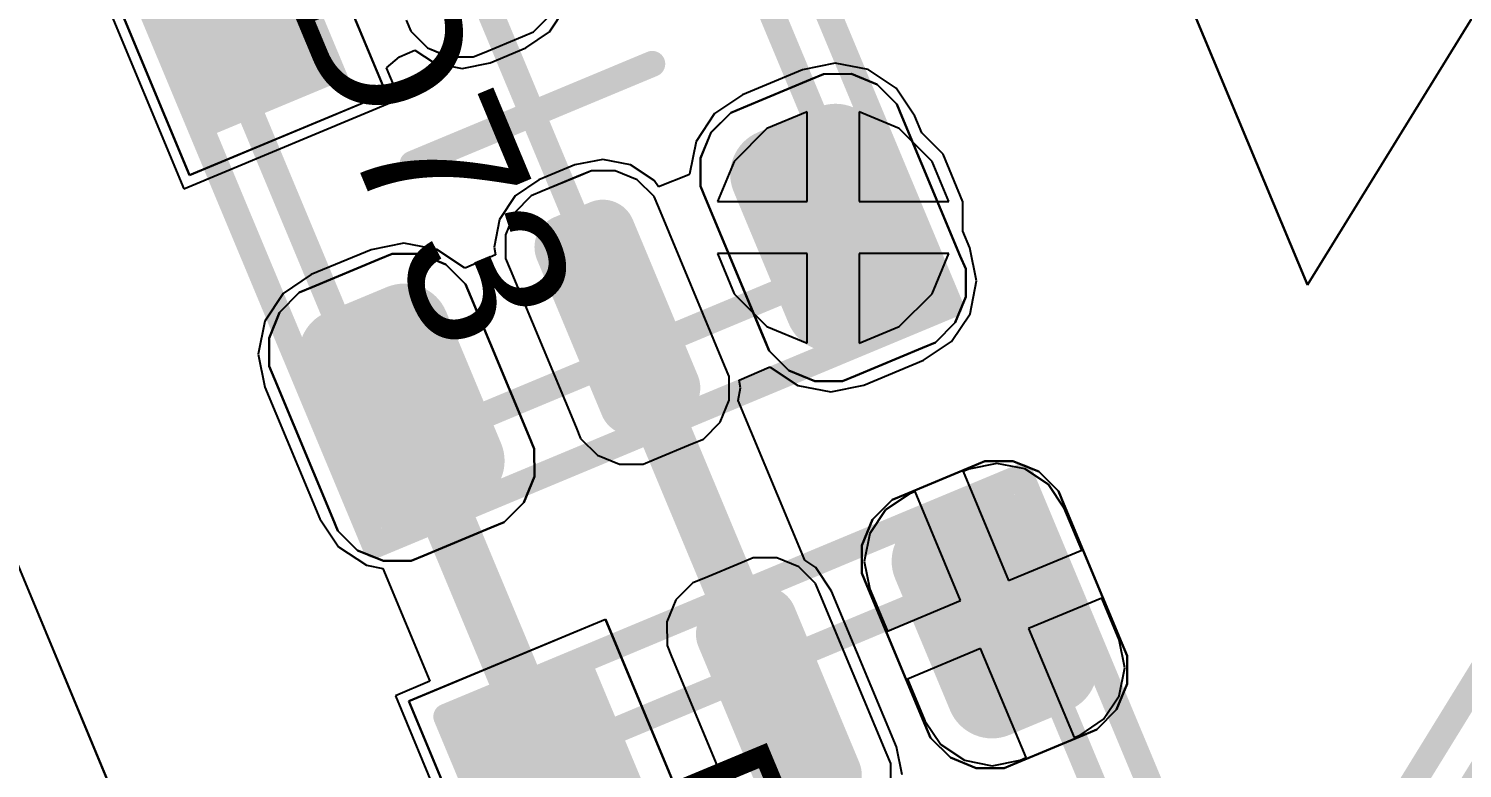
# Model space of a CAD drawing. Header units: inches. Extents: x -5 to 179, y -47 to 8.
# Drawn here: x 140.93 to 146.45, y -14.1 to -11.25 of the extents above; entities that cross this region are included whole.
import ezdxf

# ---------------------------------------------------------------- set-up
doc = ezdxf.new("R2010")
doc.units = ezdxf.units.IN
for name, color, linetype in [('Bottom Layer', 5, 'Continuous'), ('Top 3D Body', 56, 'Continuous'), ('Top Courtyard', 56, 'Continuous'), ('Top Layer', 1, 'Continuous'), ('Top Overlay', 2, 'Continuous'), ('Top Paste', 8, 'Continuous'), ('Top Solder', 216, 'Continuous'), ('Via Holes', 16, 'Continuous')]:
    doc.layers.add(name, color=color, linetype=linetype)
doc.styles.add('Arial', font='', dxfattribs={"height": 0.2})
doc.styles.get('Arial').set_extended_font_data('Arial')

# ---------------------------------------------------------------- blocks, each defined once
blk = doc.blocks.new('APA_RGB_LED_2020_1017')
at = {"layer": 'Top 3D Body'}
blk.add_lwpolyline([(-1, 1, 0.1, 0.1, 0), (1, 1, 0.1, 0.1, 0)], format="xyseb", dxfattribs=at)
at = {"layer": 'Top Courtyard'}
blk.add_lwpolyline([(-1.3, 1.2, 0.1, 0.1, 0), (1.3, 1.2, 0.1, 0.1, 0)], format="xyseb", dxfattribs=at)
blk = doc.blocks.new('APA_RGB_LED_2020_1023')
at = {"layer": 'Top Layer'}
h = blk.add_hatch(color=1, dxfattribs=at)
edge = h.paths.add_edge_path()
edge.add_arc((0.575, 1.025), 0.125, 90, 180)
edge.add_line((0.45, 1.025), (0.45, 0.775))
edge.add_arc((0.575, 0.775), 0.125, 180, 270)
edge.add_line((0.575, 0.65), (1.125, 0.65))
edge.add_arc((1.125, 0.775), 0.125, 270, 360)
edge.add_line((1.25, 0.775), (1.25, 1.025))
edge.add_arc((1.125, 1.025), 0.125, 0, 90)
edge.add_line((1.125, 1.15), (0.575, 1.15))
h = blk.add_hatch(color=1, dxfattribs=at)
edge = h.paths.add_edge_path()
edge.add_arc((0.525, 0.075), 0.075, 90, 180)
edge.add_line((0.45, 0.075), (0.45, -0.075))
edge.add_arc((0.525, -0.075), 0.075, 180, 270)
edge.add_line((0.525, -0.15), (1.175, -0.15))
edge.add_arc((1.175, -0.075), 0.075, 270, 360)
edge.add_line((1.25, -0.075), (1.25, 0.075))
edge.add_arc((1.175, 0.075), 0.075, 0, 90)
edge.add_line((1.175, 0.15), (0.525, 0.15))
blk.add_hatch(color=1, dxfattribs=at).paths.add_polyline_path([(-1.25, -0.65), (-0.45, -0.65), (-0.45, -1.15), (-1.25, -1.15)])
h = blk.add_hatch(color=1, dxfattribs=at)
edge = h.paths.add_edge_path()
edge.add_arc((0.575, -0.775), 0.125, 90, 180)
edge.add_line((0.45, -0.775), (0.45, -1.025))
edge.add_arc((0.575, -1.025), 0.125, 180, 270)
edge.add_line((0.575, -1.15), (1.125, -1.15))
edge.add_arc((1.125, -1.025), 0.125, 270, 360)
edge.add_line((1.25, -1.025), (1.25, -0.775))
edge.add_arc((1.125, -0.775), 0.125, 0, 90)
edge.add_line((1.125, -0.65), (0.575, -0.65))
at = {"layer": 'Top Paste'}
h = blk.add_hatch(color=8, dxfattribs=at)
edge = h.paths.add_edge_path()
edge.add_arc((0.575, 1.025), 0.125, 90, 180)
edge.add_line((0.45, 1.025), (0.45, 0.775))
edge.add_arc((0.575, 0.775), 0.125, 180, 270)
edge.add_line((0.575, 0.65), (1.125, 0.65))
edge.add_arc((1.125, 0.775), 0.125, 270, 360)
edge.add_line((1.25, 0.775), (1.25, 1.025))
edge.add_arc((1.125, 1.025), 0.125, 0, 90)
edge.add_line((1.125, 1.15), (0.575, 1.15))
h = blk.add_hatch(color=8, dxfattribs=at)
edge = h.paths.add_edge_path()
edge.add_arc((0.525, 0.075), 0.075, 90, 180)
edge.add_line((0.45, 0.075), (0.45, -0.075))
edge.add_arc((0.525, -0.075), 0.075, 180, 270)
edge.add_line((0.525, -0.15), (1.175, -0.15))
edge.add_arc((1.175, -0.075), 0.075, 270, 360)
edge.add_line((1.25, -0.075), (1.25, 0.075))
edge.add_arc((1.175, 0.075), 0.075, 0, 90)
edge.add_line((1.175, 0.15), (0.525, 0.15))
blk.add_hatch(color=8, dxfattribs=at).paths.add_polyline_path([(-1.25, -0.65), (-0.45, -0.65), (-0.45, -1.15), (-1.25, -1.15)])
h = blk.add_hatch(color=8, dxfattribs=at)
edge = h.paths.add_edge_path()
edge.add_arc((0.575, -0.775), 0.125, 90, 180)
edge.add_line((0.45, -0.775), (0.45, -1.025))
edge.add_arc((0.575, -1.025), 0.125, 180, 270)
edge.add_line((0.575, -1.15), (1.125, -1.15))
edge.add_arc((1.125, -1.025), 0.125, 270, 360)
edge.add_line((1.25, -1.025), (1.25, -0.775))
edge.add_arc((1.125, -0.775), 0.125, 0, 90)
edge.add_line((1.125, -0.65), (0.575, -0.65))
at = {"layer": 'Top Solder'}
h = blk.add_hatch(color=216, dxfattribs=at)
edge = h.paths.add_edge_path()
edge.add_arc((0.575, 1.025), 0.175, 90, 180)
edge.add_line((0.4, 1.025), (0.4, 0.775))
edge.add_arc((0.575, 0.775), 0.175, 180, 270)
edge.add_line((0.575, 0.6), (1.125, 0.6))
edge.add_arc((1.125, 0.775), 0.175, 270, 360)
edge.add_line((1.3, 0.775), (1.3, 1.025))
edge.add_arc((1.125, 1.025), 0.175, 0, 90)
edge.add_line((1.125, 1.2), (0.575, 1.2))
h = blk.add_hatch(color=216, dxfattribs=at)
edge = h.paths.add_edge_path()
edge.add_arc((0.525, 0.075), 0.125, 90, 180)
edge.add_line((0.4, 0.075), (0.4, -0.075))
edge.add_arc((0.525, -0.075), 0.125, 180, 270)
edge.add_line((0.525, -0.2), (1.175, -0.2))
edge.add_arc((1.175, -0.075), 0.125, 270, 360)
edge.add_line((1.3, -0.075), (1.3, 0.075))
edge.add_arc((1.175, 0.075), 0.125, 0, 90)
edge.add_line((1.175, 0.2), (0.525, 0.2))
blk.add_hatch(color=216, dxfattribs=at).paths.add_polyline_path([(-1.3, -0.6), (-0.4, -0.6), (-0.4, -1.2), (-1.3, -1.2)])
h = blk.add_hatch(color=216, dxfattribs=at)
edge = h.paths.add_edge_path()
edge.add_arc((0.575, -0.775), 0.175, 90, 180)
edge.add_line((0.4, -0.775), (0.4, -1.025))
edge.add_arc((0.575, -1.025), 0.175, 180, 270)
edge.add_line((0.575, -1.2), (1.125, -1.2))
edge.add_arc((1.125, -1.025), 0.175, 270, 360)
edge.add_line((1.3, -1.025), (1.3, -0.775))
edge.add_arc((1.125, -0.775), 0.175, 0, 90)
edge.add_line((1.125, -0.6), (0.575, -0.6))
at = {"layer": 'Top 3D Body'}
for points in [[(-1, 1, 0.1, 0.1, 0), (1, 1, 0.1, 0.1, 0)], [(1, -1, 0.1, 0.1, 0), (1, 1, 0.1, 0.1, 0)], [(-1, -1, 0.1, 0.1, 0), (1, -1, 0.1, 0.1, 0)]]:
    blk.add_lwpolyline(points, format="xyseb", dxfattribs=at)
for points in [[(0.975, 1, 0.05, 0.05, 1), (1.025, 1, 0.05, 0.05, 1)], [(0.975, 1, 0.05, 0.05, 1), (1.025, 1, 0.05, 0.05, 1)], [(0.975, -1, 0.05, 0.05, 1), (1.025, -1, 0.05, 0.05, 1)], [(0.975, -1, 0.05, 0.05, 1), (1.025, -1, 0.05, 0.05, 1)]]:
    blk.add_lwpolyline(points, format="xyseb", close=True, dxfattribs=at)
at = {"layer": 'Top Courtyard'}
for points in [[(-1.3, 1.2, 0.1, 0.1, 0), (1.3, 1.2, 0.1, 0.1, 0)], [(1.3, -1.2, 0.1, 0.1, 0), (1.3, 1.2, 0.1, 0.1, 0)], [(0, -0.5, 0.1, 0.1, 0), (0, 0.5, 0.1, 0.1, 0)], [(-0.5, 0, 0.1, 0.1, 0), (0.5, 0, 0.1, 0.1, 0)], [(-1.3, -1.2, 0.1, 0.1, 0), (1.3, -1.2, 0.1, 0.1, 0)]]:
    blk.add_lwpolyline(points, format="xyseb", dxfattribs=at)
for points in [[(1.275, 1.2, 0.05, 0.05, 1), (1.325, 1.2, 0.05, 0.05, 1)], [(1.275, 1.2, 0.05, 0.05, 1), (1.325, 1.2, 0.05, 0.05, 1)], [(-0.025, 0.5, 0.05, 0.05, 1), (0.025, 0.5, 0.05, 0.05, 1)], [(0.475, 0, 0.05, 0.05, 1), (0.525, 0, 0.05, 0.05, 1)], [(-0.025, -0.5, 0.05, 0.05, 1), (0.025, -0.5, 0.05, 0.05, 1)], [(1.275, -1.2, 0.05, 0.05, 1), (1.325, -1.2, 0.05, 0.05, 1)], [(1.275, -1.2, 0.05, 0.05, 1), (1.325, -1.2, 0.05, 0.05, 1)]]:
    blk.add_lwpolyline(points, format="xyseb", close=True, dxfattribs=at)
at = {"layer": 'Top Overlay'}
for p, q in [((0.4071, 1.2689), (0.5063, 1.31)), ((0.5063, 1.31), (0.56, 1.31)), ((0.56, 1.31), (0.56, 1.31)), ((0.56, 1.31), (1.14, 1.31)), ((1.14, 1.31), (1.1937, 1.31)), ((1.1937, 1.31), (1.2929, 1.2689)), ((0.3311, 1.1929), (0.4071, 1.2689)), ((1.2929, 1.2689), (1.3689, 1.1929)), ((0.29, 1.0937), (0.3311, 1.1929)), ((1.3689, 1.1929), (1.41, 1.0937)), ((0.29, 1.04), (0.29, 1.0937)), ((1.41, 1.0937), (1.41, 1.04)), ((0.29, 0.76), (0.29, 1.04)), ((1.41, 1.04), (1.41, 1.04)), ((1.41, 1.04), (1.41, 0.76)), ((0.29, 0.76), (0.29, 0.76)), ((0.29, 0.7063), (0.29, 0.76)), ((1.41, 0.76), (1.41, 0.7063)), ((0.3311, 0.6071), (0.29, 0.7063)), ((1.41, 0.7063), (1.3689, 0.6071)), ((0.4071, 0.5311), (0.3311, 0.6071)), ((1.3689, 0.6071), (1.2929, 0.5311)), ((0.5063, 0.49), (0.4071, 0.5311)), ((1.2929, 0.5311), (1.1937, 0.49)), ((0.56, 0.49), (0.5063, 0.49)), ((1.14, 0.49), (0.56, 0.49)), ((1.1937, 0.49), (1.14, 0.49)), ((1.14, 0.49), (1.14, 0.49)), ((0.4742, 0.31), (0.3897, 0.275)), ((0.52, 0.31), (0.4742, 0.31)), ((1.18, 0.31), (0.52, 0.31)), ((1.2258, 0.31), (1.18, 0.31)), ((1.18, 0.31), (1.18, 0.31)), ((1.3103, 0.275), (1.2258, 0.31)), ((0.3897, 0.275), (0.325, 0.2103)), ((1.375, 0.2103), (1.3103, 0.275)), ((-0.29, 0.1257), (-0.325, 0.2103)), ((0.325, 0.2103), (0.29, 0.1257)), ((1.41, 0.1258), (1.375, 0.2103)), ((-0.29, 0.08), (-0.29, 0.1257)), ((0.29, 0.1257), (0.29, 0.08)), ((1.41, 0.08), (1.41, 0.1258)), ((-0.29, -0.08), (-0.29, 0.08)), ((0.29, 0.08), (0.29, -0.08)), ((0.29, 0.08), (0.29, 0.08)), ((1.41, -0.08), (1.41, 0.08)), ((-0.29, -0.1258), (-0.29, -0.08)), ((-0.29, -0.08), (-0.29, -0.08)), ((0.29, -0.08), (0.29, -0.1258)), ((1.41, -0.1258), (1.41, -0.08)), ((1.41, -0.08), (1.41, -0.08)), ((-0.325, -0.2103), (-0.29, -0.1258)), ((0.29, -0.1258), (0.325, -0.2103)), ((1.375, -0.2103), (1.41, -0.1258)), ((-0.3897, -0.275), (-0.325, -0.2103)), ((0.325, -0.2103), (0.3897, -0.275)), ((1.3103, -0.275), (1.375, -0.2103)), ((-0.4742, -0.31), (-0.3897, -0.275)), ((0.3897, -0.275), (0.4742, -0.31)), ((1.2258, -0.31), (1.3103, -0.275)), ((-0.52, -0.31), (-0.4742, -0.31)), ((0.4742, -0.31), (0.52, -0.31)), ((0.52, -0.31), (0.52, -0.31)), ((0.52, -0.31), (1.18, -0.31)), ((1.18, -0.31), (1.2258, -0.31)), ((-1.41, -0.49), (-0.29, -0.49)), ((-0.29, -0.49), (-0.29, -1.31)), ((0.4071, -0.5311), (0.5063, -0.49)), ((0.5063, -0.49), (0.56, -0.49)), ((0.56, -0.49), (0.56, -0.49)), ((0.56, -0.49), (1.14, -0.49)), ((1.14, -0.49), (1.1937, -0.49)), ((1.1937, -0.49), (1.2929, -0.5311)), ((0.3311, -0.6071), (0.4071, -0.5311)), ((1.2929, -0.5311), (1.3689, -0.6071)), ((0.29, -0.7063), (0.3311, -0.6071)), ((1.3689, -0.6071), (1.41, -0.7063)), ((0.29, -0.76), (0.29, -0.7063)), ((1.41, -0.7063), (1.41, -0.76)), ((0.29, -1.04), (0.29, -0.76)), ((1.41, -0.76), (1.41, -0.76)), ((1.41, -0.76), (1.41, -1.04)), ((0.29, -1.04), (0.29, -1.04)), ((0.29, -1.0937), (0.29, -1.04)), ((1.41, -1.04), (1.41, -1.0937)), ((0.3311, -1.1929), (0.29, -1.0937)), ((1.41, -1.0937), (1.3689, -1.1929)), ((0.4071, -1.2689), (0.3311, -1.1929)), ((1.3689, -1.1929), (1.2929, -1.2689)), ((0.5063, -1.31), (0.4071, -1.2689)), ((1.2929, -1.2689), (1.1937, -1.31)), ((-0.29, -1.31), (-1.41, -1.31)), ((0.56, -1.31), (0.5063, -1.31)), ((1.14, -1.31), (0.56, -1.31)), ((1.1937, -1.31), (1.14, -1.31)), ((1.14, -1.31), (1.14, -1.31))]:
    blk.add_line(p, q, dxfattribs=at)
at = {"layer": 'Top Courtyard', "style": 'Arial'}
blk.add_text('D73', height=0.6, dxfattribs=at).set_placement((-0.8, -0.7))
blk = doc.blocks.new('APA_RGB_LED_2020_1024')
at = {"layer": 'Top Layer'}
h = blk.add_hatch(color=1, dxfattribs=at)
edge = h.paths.add_edge_path()
edge.add_arc((-1.125, 1.025), 0.125, 90, 180)
edge.add_line((-1.25, 1.025), (-1.25, 0.775))
edge.add_arc((-1.125, 0.775), 0.125, 180, 270)
edge.add_line((-1.125, 0.65), (-0.575, 0.65))
edge.add_arc((-0.575, 0.775), 0.125, 270, 360)
edge.add_line((-0.45, 0.775), (-0.45, 1.025))
edge.add_arc((-0.575, 1.025), 0.125, 0, 90)
edge.add_line((-0.575, 1.15), (-1.125, 1.15))
h = blk.add_hatch(color=1, dxfattribs=at)
edge = h.paths.add_edge_path()
edge.add_arc((-1.175, 0.075), 0.075, 90, 180)
edge.add_line((-1.25, 0.075), (-1.25, -0.075))
edge.add_arc((-1.175, -0.075), 0.075, 180, 270)
edge.add_line((-1.175, -0.15), (-0.525, -0.15))
edge.add_arc((-0.525, -0.075), 0.075, 270, 360)
edge.add_line((-0.45, -0.075), (-0.45, 0.075))
edge.add_arc((-0.525, 0.075), 0.075, 0, 90)
edge.add_line((-0.525, 0.15), (-1.175, 0.15))
blk.add_hatch(color=1, dxfattribs=at).paths.add_polyline_path([(-1.25, -0.65), (-0.45, -0.65), (-0.45, -1.15), (-1.25, -1.15)])
at = {"layer": 'Top Paste'}
h = blk.add_hatch(color=8, dxfattribs=at)
edge = h.paths.add_edge_path()
edge.add_arc((-1.125, 1.025), 0.125, 90, 180)
edge.add_line((-1.25, 1.025), (-1.25, 0.775))
edge.add_arc((-1.125, 0.775), 0.125, 180, 270)
edge.add_line((-1.125, 0.65), (-0.575, 0.65))
edge.add_arc((-0.575, 0.775), 0.125, 270, 360)
edge.add_line((-0.45, 0.775), (-0.45, 1.025))
edge.add_arc((-0.575, 1.025), 0.125, 0, 90)
edge.add_line((-0.575, 1.15), (-1.125, 1.15))
h = blk.add_hatch(color=8, dxfattribs=at)
edge = h.paths.add_edge_path()
edge.add_arc((-1.175, 0.075), 0.075, 90, 180)
edge.add_line((-1.25, 0.075), (-1.25, -0.075))
edge.add_arc((-1.175, -0.075), 0.075, 180, 270)
edge.add_line((-1.175, -0.15), (-0.525, -0.15))
edge.add_arc((-0.525, -0.075), 0.075, 270, 360)
edge.add_line((-0.45, -0.075), (-0.45, 0.075))
edge.add_arc((-0.525, 0.075), 0.075, 0, 90)
edge.add_line((-0.525, 0.15), (-1.175, 0.15))
blk.add_hatch(color=8, dxfattribs=at).paths.add_polyline_path([(-1.25, -0.65), (-0.45, -0.65), (-0.45, -1.15), (-1.25, -1.15)])
at = {"layer": 'Top Solder'}
h = blk.add_hatch(color=216, dxfattribs=at)
edge = h.paths.add_edge_path()
edge.add_arc((-1.125, 1.025), 0.175, 90, 180)
edge.add_line((-1.3, 1.025), (-1.3, 0.775))
edge.add_arc((-1.125, 0.775), 0.175, 180, 270)
edge.add_line((-1.125, 0.6), (-0.575, 0.6))
edge.add_arc((-0.575, 0.775), 0.175, 270, 360)
edge.add_line((-0.4, 0.775), (-0.4, 1.025))
edge.add_arc((-0.575, 1.025), 0.175, 0, 90)
edge.add_line((-0.575, 1.2), (-1.125, 1.2))
h = blk.add_hatch(color=216, dxfattribs=at)
edge = h.paths.add_edge_path()
edge.add_arc((-1.175, 0.075), 0.125, 90, 180)
edge.add_line((-1.3, 0.075), (-1.3, -0.075))
edge.add_arc((-1.175, -0.075), 0.125, 180, 270)
edge.add_line((-1.175, -0.2), (-0.525, -0.2))
edge.add_arc((-0.525, -0.075), 0.125, 270, 360)
edge.add_line((-0.4, -0.075), (-0.4, 0.075))
edge.add_arc((-0.525, 0.075), 0.125, 0, 90)
edge.add_line((-0.525, 0.2), (-1.175, 0.2))
blk.add_hatch(color=216, dxfattribs=at).paths.add_polyline_path([(-1.3, -0.6), (-0.4, -0.6), (-0.4, -1.2), (-1.3, -1.2)])
at = {"layer": 'Top 3D Body'}
for points in [[(-1, 1, 0.1, 0.1, 0), (1, 1, 0.1, 0.1, 0)], [(-1, -1, 0.1, 0.1, 0), (-1, 1, 0.1, 0.1, 0)], [(-1, -1, 0.1, 0.1, 0), (1, -1, 0.1, 0.1, 0)]]:
    blk.add_lwpolyline(points, format="xyseb", dxfattribs=at)
for points in [[(-1.025, 1, 0.05, 0.05, 1), (-0.975, 1, 0.05, 0.05, 1)], [(-1.025, 1, 0.05, 0.05, 1), (-0.975, 1, 0.05, 0.05, 1)], [(-1.025, -1, 0.05, 0.05, 1), (-0.975, -1, 0.05, 0.05, 1)], [(-1.025, -1, 0.05, 0.05, 1), (-0.975, -1, 0.05, 0.05, 1)]]:
    blk.add_lwpolyline(points, format="xyseb", close=True, dxfattribs=at)
at = {"layer": 'Top Courtyard'}
for points in [[(-1.3, -1.2, 0.1, 0.1, 0), (-1.3, 1.2, 0.1, 0.1, 0)], [(-1.3, 1.2, 0.1, 0.1, 0), (1.3, 1.2, 0.1, 0.1, 0)], [(-1.3, -1.2, 0.1, 0.1, 0), (1.3, -1.2, 0.1, 0.1, 0)]]:
    blk.add_lwpolyline(points, format="xyseb", dxfattribs=at)
for points in [[(-1.325, 1.2, 0.05, 0.05, 1), (-1.275, 1.2, 0.05, 0.05, 1)], [(-1.325, 1.2, 0.05, 0.05, 1), (-1.275, 1.2, 0.05, 0.05, 1)], [(-1.325, -1.2, 0.05, 0.05, 1), (-1.275, -1.2, 0.05, 0.05, 1)], [(-1.325, -1.2, 0.05, 0.05, 1), (-1.275, -1.2, 0.05, 0.05, 1)]]:
    blk.add_lwpolyline(points, format="xyseb", close=True, dxfattribs=at)
at = {"layer": 'Top Overlay'}
for p, q in [((-1.2929, 1.2689), (-1.1937, 1.31)), ((-1.1937, 1.31), (-1.14, 1.31)), ((-1.14, 1.31), (-1.14, 1.31)), ((-1.14, 1.31), (-0.56, 1.31)), ((-0.56, 1.31), (-0.5063, 1.31)), ((-0.5063, 1.31), (-0.4071, 1.2689)), ((-1.3689, 1.1929), (-1.2929, 1.2689)), ((-0.4071, 1.2689), (-0.3311, 1.1929)), ((-1.41, 1.0937), (-1.3689, 1.1929)), ((-0.3311, 1.1929), (-0.29, 1.0937)), ((-1.41, 1.04), (-1.41, 1.0937)), ((-0.29, 1.0937), (-0.29, 1.04)), ((-1.41, 0.76), (-1.41, 1.04)), ((-0.29, 1.04), (-0.29, 1.04)), ((-0.29, 1.04), (-0.29, 0.76)), ((-1.41, 0.76), (-1.41, 0.76)), ((-1.41, 0.7063), (-1.41, 0.76)), ((-0.29, 0.76), (-0.29, 0.7063)), ((-1.3689, 0.6071), (-1.41, 0.7063)), ((-0.29, 0.7063), (-0.3311, 0.6071)), ((-1.2929, 0.5311), (-1.3689, 0.6071)), ((-0.3311, 0.6071), (-0.4071, 0.5311)), ((-1.1937, 0.49), (-1.2929, 0.5311)), ((-0.4071, 0.5311), (-0.5063, 0.49)), ((-1.14, 0.49), (-1.1937, 0.49)), ((-0.56, 0.49), (-1.14, 0.49)), ((-0.5063, 0.49), (-0.56, 0.49)), ((-0.56, 0.49), (-0.56, 0.49)), ((-1.2258, 0.31), (-1.3103, 0.275)), ((-1.18, 0.31), (-1.2258, 0.31)), ((-0.52, 0.31), (-1.18, 0.31)), ((-0.4742, 0.31), (-0.52, 0.31)), ((-0.52, 0.31), (-0.52, 0.31)), ((-0.3897, 0.275), (-0.4742, 0.31)), ((-1.3103, 0.275), (-1.375, 0.2103)), ((-1.375, 0.2103), (-1.41, 0.1257)), ((-1.41, 0.1257), (-1.41, 0.08)), ((-1.41, 0.08), (-1.41, -0.08)), ((-1.41, 0.08), (-1.41, 0.08)), ((-1.41, -0.08), (-1.41, -0.1258)), ((-1.41, -0.1258), (-1.375, -0.2103)), ((-1.375, -0.2103), (-1.3103, -0.275)), ((-1.3103, -0.275), (-1.2258, -0.31)), ((-1.2258, -0.31), (-1.18, -0.31)), ((-1.18, -0.31), (-1.18, -0.31)), ((-1.18, -0.31), (-0.52, -0.31)), ((-1.41, -1.31), (-1.41, -0.49)), ((-1.41, -0.49), (-0.29, -0.49)), ((-0.29, -1.31), (-1.41, -1.31))]:
    blk.add_line(p, q, dxfattribs=at)
at = {"layer": 'Top Courtyard', "style": 'Arial'}
blk.add_text('D72', height=0.6, dxfattribs=at).set_placement((-0.8, -0.7))

msp = doc.modelspace()

# ---------------------------------------------------------------- hatches: boundary and pattern name
at = {"layer": 'Bottom Layer'}
h = msp.add_hatch(color=5, dxfattribs=at)
edge = h.paths.add_edge_path()
edge.add_arc((144.0245, -12.0125), 0.3, 0, 360)
at = {"layer": 'Top Layer'}
h = msp.add_hatch(color=1, dxfattribs=at)
edge = h.paths.add_edge_path()
edge.add_arc((144.0245, -12.0125), 0.3, 0, 360)
at = {"layer": 'Via Holes'}
h = msp.add_hatch(color=7, dxfattribs=at)
edge = h.paths.add_edge_path()
edge.add_arc((144.0245, -12.0125), 0.15, 0, 360)

# ---------------------------------------------------------------- linework, layer by layer
at = {"layer": 'Bottom Layer'}
for p, q in [((143.9245, -11.5669), (143.7696, -11.631)), ((143.9245, -11.9125), (143.9245, -11.5669)), ((144.2794, -11.631), (144.1245, -11.5669)), ((144.1245, -11.5669), (144.1245, -11.9125)), ((143.7696, -11.631), (143.6431, -11.7576)), ((144.406, -11.7576), (144.2794, -11.631)), ((143.6431, -11.7576), (143.5789, -11.9125)), ((144.4702, -11.9125), (144.406, -11.7576)), ((143.5789, -11.9125), (143.9245, -11.9125)), ((144.1245, -11.9125), (144.4702, -11.9125)), ((143.9245, -12.1125), (143.5789, -12.1125)), ((143.5789, -12.1125), (143.6431, -12.2674)), ((143.9245, -12.4582), (143.9245, -12.1125)), ((144.4702, -12.1125), (144.1245, -12.1125)), ((144.1245, -12.1125), (144.1245, -12.4582)), ((144.406, -12.2674), (144.4702, -12.1125)), ((143.6431, -12.2674), (143.7696, -12.394)), ((144.2794, -12.394), (144.406, -12.2674)), ((143.7696, -12.394), (143.9245, -12.4582)), ((144.1245, -12.4582), (144.2794, -12.394))]:
    msp.add_line(p, q, dxfattribs=at)
at = {"layer": 'Top Layer'}
for p, q in [((141.0626, -10.7559), (141.5245, -11.8634)), ((142.9326, -11.2588), (142.9931, -11.1677)), ((142.8418, -11.3198), (142.9326, -11.2588)), ((142.3051, -11.3969), (142.3545, -11.3545)), ((142.3545, -11.3545), (142.4142, -11.3285)), ((142.4142, -11.3285), (142.4887, -11.3781)), ((142.7033, -11.3776), (142.8418, -11.3198)), ((142.3551, -11.517), (142.3051, -11.3969)), ((142.4887, -11.3781), (142.5961, -11.3992)), ((142.5961, -11.3992), (142.7033, -11.3776)), ((143.9065, -11.4048), (143.6758, -11.501)), ((144.0332, -11.3792), (143.9065, -11.4048)), ((144.1601, -11.4041), (144.0332, -11.3792)), ((144.2678, -11.4757), (144.1601, -11.4041)), ((144.3399, -11.583), (144.2678, -11.4757)), ((141.5245, -11.8634), (142.3551, -11.517)), ((143.6758, -11.501), (143.5684, -11.5731)), ((143.5684, -11.5731), (143.4969, -11.6808)), ((144.3669, -11.6477), (144.3399, -11.583)), ((144.4484, -11.7293), (144.3669, -11.6477)), ((143.4969, -11.6808), (143.4722, -11.8066)), ((143.1373, -11.7498), (143.0301, -11.7714)), ((143.2447, -11.7708), (143.1373, -11.7498)), ((144.5245, -11.9131), (144.4484, -11.7293)), ((143.0301, -11.7714), (142.8916, -11.8291)), ((143.3358, -11.8314), (143.2447, -11.7708)), ((143.4686, -11.809), (143.3521, -11.8556)), ((143.4722, -11.8066), (143.4686, -11.809)), ((142.8916, -11.8291), (142.8008, -11.8901)), ((143.3521, -11.8556), (143.3358, -11.8314)), ((142.8008, -11.8901), (142.7403, -11.9812)), ((144.5245, -12.0258), (144.5245, -11.9131)), ((142.7403, -11.9812), (142.7192, -12.0886)), ((144.5516, -12.0907), (144.5245, -12.0258)), ((142.372, -12.0721), (142.2452, -12.0977)), ((142.4988, -12.097), (142.372, -12.0721)), ((142.7192, -12.0886), (142.725, -12.1172)), ((144.5771, -12.2174), (144.5516, -12.0907)), ((142.2452, -12.0977), (142.0145, -12.1939)), ((142.6056, -12.168), (142.4988, -12.097)), ((142.725, -12.1172), (142.6098, -12.1672)), ((142.0145, -12.1939), (141.9071, -12.266)), ((142.6098, -12.1672), (142.6056, -12.168)), ((144.5522, -12.3443), (144.5771, -12.2174)), ((141.9071, -12.266), (141.8356, -12.3737)), ((144.4807, -12.452), (144.5522, -12.3443)), ((141.8356, -12.3737), (141.8107, -12.5005)), ((144.3733, -12.524), (144.4807, -12.452)), ((141.8107, -12.5005), (141.8362, -12.6273)), ((144.1426, -12.6203), (144.3733, -12.524)), ((143.6628, -12.6008), (143.7779, -12.5508)), ((143.7779, -12.5508), (143.7822, -12.5499)), ((143.7822, -12.5499), (143.889, -12.6209)), ((141.8362, -12.6273), (142.0479, -13.1349)), ((143.6588, -12.6791), (143.6686, -12.6294)), ((143.6686, -12.6294), (143.6628, -12.6008)), ((143.889, -12.6209), (144.0158, -12.6458)), ((144.0158, -12.6458), (144.1426, -12.6203)), ((143.9155, -13.2945), (143.6588, -12.6791)), ((144.548, -12.9429), (144.525, -12.9526)), ((144.525, -12.9526), (144.7003, -13.3729)), ((144.6553, -12.9213), (144.548, -12.9429)), ((144.7626, -12.9424), (144.6553, -12.9213)), ((144.8538, -13.003), (144.7626, -12.9424)), ((144.3404, -13.0296), (144.3173, -13.0392)), ((144.5157, -13.4499), (144.3404, -13.0296)), ((144.9148, -13.0938), (144.8538, -13.003)), ((144.3173, -13.0392), (144.2265, -13.1002)), ((142.0479, -13.1349), (142.12, -13.2422)), ((144.2265, -13.1002), (144.1659, -13.1913)), ((144.9821, -13.2553), (144.9148, -13.0938)), ((144.1659, -13.1913), (144.1449, -13.2986)), ((142.12, -13.2422), (142.2277, -13.3138)), ((143.9577, -13.3225), (143.9155, -13.2945)), ((144.1449, -13.2986), (144.1665, -13.4059)), ((144.7003, -13.3729), (144.9821, -13.2553)), ((142.2277, -13.3138), (142.2907, -13.3262)), ((142.2907, -13.3262), (142.4719, -13.7605)), ((144.0187, -13.4133), (143.9577, -13.3225)), ((144.2689, -14.0132), (144.0187, -13.4133)), ((144.1665, -13.4059), (144.2338, -13.5674)), ((144.2338, -13.5674), (144.5157, -13.4499)), ((145.0591, -13.4399), (144.7773, -13.5575)), ((145.1265, -13.6014), (145.0591, -13.4399)), ((144.7773, -13.5575), (144.9525, -13.9777)), ((144.5927, -13.6344), (144.3108, -13.752)), ((144.768, -14.0547), (144.5927, -13.6344)), ((145.1481, -13.7087), (145.1265, -13.6014)), ((145.127, -13.816), (145.1481, -13.7087)), ((142.4719, -13.7605), (142.3389, -13.816)), ((144.3108, -13.752), (144.3782, -13.9135)), ((142.3389, -13.816), (142.8008, -14.9235)), ((145.0664, -13.9071), (145.127, -13.816)), ((144.3782, -13.9135), (144.4392, -14.0043)), ((144.9756, -13.9681), (145.0664, -13.9071)), ((144.9525, -13.9777), (144.9756, -13.9681)), ((144.2905, -14.1205), (144.2689, -14.0132)), ((144.4392, -14.0043), (144.5303, -14.0649)), ((144.5303, -14.0649), (144.6376, -14.086)), ((144.6376, -14.086), (144.7449, -14.0644)), ((144.7449, -14.0644), (144.768, -14.0547))]:
    msp.add_line(p, q, dxfattribs=at)
for points in [[(143.1939, -12.359, 0.2, 0.2, 0), (143.3094, -12.6359, 0.2, 0.2, 0)], [(143.3094, -12.6359, 0.2, 0.2, 0), (143.7003, -13.5732, 0.2, 0.2, 0)], [(142.3633, -12.7054, 0.2, 0.2, 0), (142.4691, -12.9592, 0.2, 0.2, 0)], [(142.4691, -12.9592, 0.2, 0.2, 0), (142.8793, -13.9427, 0.2, 0.2, 0)], [(143.7003, -13.5732, 0.2, 0.2, 0), (143.8158, -13.8501, 0.2, 0.2, 0)], [(142.8793, -13.9427, 0.2, 0.2, 0), (142.9852, -14.1965, 0.2, 0.2, 0)]]:
    msp.add_lwpolyline(points, format="xyseb", dxfattribs=at)
for points in [[(143.1439, -12.359, 0.1, 0.1, 1), (143.2439, -12.359, 0.1, 0.1, 1)], [(143.2594, -12.6359, 0.1, 0.1, 1), (143.3594, -12.6359, 0.1, 0.1, 1)], [(143.2594, -12.6359, 0.1, 0.1, 1), (143.3594, -12.6359, 0.1, 0.1, 1)], [(142.3133, -12.7054, 0.1, 0.1, 1), (142.4133, -12.7054, 0.1, 0.1, 1)], [(142.4191, -12.9592, 0.1, 0.1, 1), (142.5191, -12.9592, 0.1, 0.1, 1)], [(142.4191, -12.9592, 0.1, 0.1, 1), (142.5191, -12.9592, 0.1, 0.1, 1)], [(143.6503, -13.5732, 0.1, 0.1, 1), (143.7503, -13.5732, 0.1, 0.1, 1)], [(143.6503, -13.5732, 0.1, 0.1, 1), (143.7503, -13.5732, 0.1, 0.1, 1)], [(143.7658, -13.8501, 0.1, 0.1, 1), (143.8658, -13.8501, 0.1, 0.1, 1)], [(142.8293, -13.9427, 0.1, 0.1, 1), (142.9293, -13.9427, 0.1, 0.1, 1)], [(142.8293, -13.9427, 0.1, 0.1, 1), (142.9293, -13.9427, 0.1, 0.1, 1)]]:
    msp.add_lwpolyline(points, format="xyseb", close=True, dxfattribs=at)
at = {"layer": 'Top Overlay'}
for p, q in [((142.6223, -17.4788), (137.0688, -4.1642)), ((142.4861, -4.1642), (145.8516, -12.2332)), ((145.8516, -12.2332), (150.8194, -4.1642)), ((142.3028, -11.4954), (141.8717, -10.4617)), ((141.1149, -10.7774), (141.546, -11.8111)), ((142.8711, -11.2584), (142.9357, -11.1936)), ((142.3804, -11.2139), (142.398, -11.2561)), ((142.398, -11.2561), (142.4629, -11.3206)), ((142.8289, -11.276), (142.8711, -11.2584)), ((142.6812, -11.3376), (142.8289, -11.276)), ((142.4629, -11.3206), (142.5475, -11.3554)), ((142.5475, -11.3554), (142.639, -11.3552)), ((142.639, -11.3552), (142.6812, -11.3376)), ((142.6812, -11.3376), (142.6812, -11.3376)), ((143.9878, -11.4211), (143.9382, -11.4418)), ((144.0952, -11.4208), (143.9878, -11.4211)), ((144.1945, -11.4617), (144.0952, -11.4208)), ((143.9382, -11.4418), (143.6798, -11.5496)), ((144.2706, -11.5375), (144.1945, -11.4617)), ((141.546, -11.8111), (142.3028, -11.4954)), ((144.2913, -11.587), (144.2706, -11.5375)), ((143.6302, -11.5702), (143.5544, -11.6464)), ((143.6798, -11.5496), (143.6302, -11.5702)), ((143.6798, -11.5496), (143.6798, -11.5496)), ((144.5146, -12.1224), (144.2913, -11.587)), ((144.2913, -11.587), (144.2913, -11.587)), ((143.5544, -11.6464), (143.5136, -11.7457)), ((143.5136, -11.7457), (143.5138, -11.8531)), ((143.0522, -11.8113), (142.9045, -11.8729)), ((143.0944, -11.7937), (143.0522, -11.8113)), ((143.0522, -11.8113), (143.0522, -11.8113)), ((143.1859, -11.7935), (143.0944, -11.7937)), ((143.2705, -11.8283), (143.1859, -11.7935)), ((143.3354, -11.8928), (143.2705, -11.8283)), ((143.5138, -11.8531), (143.5345, -11.9027)), ((142.8623, -11.8905), (142.7977, -11.9554)), ((142.9045, -11.8729), (142.8623, -11.8905)), ((143.353, -11.9351), (143.3354, -11.8928)), ((143.5345, -11.9027), (143.7578, -12.438)), ((142.7977, -11.9554), (142.7629, -12.04)), ((143.607, -12.5442), (143.353, -11.9351)), ((142.7629, -12.04), (142.7631, -12.1315)), ((142.2769, -12.1347), (142.0185, -12.2425)), ((142.3265, -12.114), (142.2769, -12.1347)), ((142.4339, -12.1137), (142.3265, -12.114)), ((142.5332, -12.1546), (142.4339, -12.1137)), ((142.7631, -12.1315), (142.7808, -12.1737)), ((144.5353, -12.1719), (144.5146, -12.1224)), ((142.6093, -12.2304), (142.5332, -12.1546)), ((142.7808, -12.1737), (142.7808, -12.1737)), ((142.7808, -12.1737), (143.0348, -12.7829)), ((144.5355, -12.2793), (144.5353, -12.1719)), ((142.0185, -12.2425), (141.9689, -12.2631)), ((142.0185, -12.2425), (142.0185, -12.2425)), ((142.63, -12.2799), (142.6093, -12.2304)), ((141.9689, -12.2631), (141.8931, -12.3393)), ((142.8533, -12.8152), (142.63, -12.2799)), ((142.63, -12.2799), (142.63, -12.2799)), ((144.4947, -12.3787), (144.5355, -12.2793)), ((141.8931, -12.3393), (141.8523, -12.4386)), ((144.4189, -12.4548), (144.4947, -12.3787)), ((141.8523, -12.4386), (141.8525, -12.546)), ((143.7578, -12.438), (143.7578, -12.438)), ((143.7578, -12.438), (143.7784, -12.4876)), ((144.1109, -12.5833), (144.3693, -12.4755)), ((144.3693, -12.4755), (144.4189, -12.4548)), ((144.3693, -12.4755), (144.3693, -12.4755)), ((143.7784, -12.4876), (143.8546, -12.5633)), ((141.8525, -12.546), (141.8732, -12.5956)), ((143.6247, -12.5864), (143.607, -12.5442)), ((143.607, -12.5442), (143.607, -12.5442)), ((143.6249, -12.6779), (143.6247, -12.5864)), ((143.8546, -12.5633), (143.9539, -12.6042)), ((144.0613, -12.6039), (144.1109, -12.5833)), ((141.8732, -12.5956), (142.0965, -13.1309)), ((143.9539, -12.6042), (144.0613, -12.6039)), ((143.5901, -12.7626), (143.6249, -12.6779)), ((143.0348, -12.7829), (143.0524, -12.8251)), ((143.5255, -12.8274), (143.5901, -12.7626)), ((142.874, -12.8648), (142.8533, -12.8152)), ((142.8742, -12.9722), (142.874, -12.8648)), ((143.0524, -12.8251), (143.1173, -12.8896)), ((143.3356, -12.9066), (143.4833, -12.845)), ((143.4833, -12.845), (143.5255, -12.8274)), ((143.1173, -12.8896), (143.2019, -12.9244)), ((143.2934, -12.9242), (143.3356, -12.9066)), ((143.3356, -12.9066), (143.3356, -12.9066)), ((144.6097, -12.9122), (144.5601, -12.9329)), ((144.7171, -12.912), (144.6097, -12.9122)), ((144.8164, -12.9528), (144.7171, -12.912)), ((142.8334, -13.0716), (142.8742, -12.9722)), ((143.2019, -12.9244), (143.2934, -12.9242)), ((144.5601, -12.9329), (144.3017, -13.0407)), ((144.8926, -13.0286), (144.8164, -12.9528)), ((144.9132, -13.0782), (144.8926, -13.0286)), ((142.7576, -13.1477), (142.8334, -13.0716)), ((144.2521, -13.0614), (144.1764, -13.1375)), ((144.3017, -13.0407), (144.2521, -13.0614)), ((144.3017, -13.0407), (144.3017, -13.0407)), ((145.1365, -13.6135), (144.9132, -13.0782)), ((144.9132, -13.0782), (144.9132, -13.0782)), ((142.0965, -13.1309), (142.1172, -13.1805)), ((144.1764, -13.1375), (144.1355, -13.2368)), ((142.1172, -13.1805), (142.1933, -13.2562)), ((142.4496, -13.2762), (142.708, -13.1684)), ((142.708, -13.1684), (142.7576, -13.1477)), ((142.708, -13.1684), (142.708, -13.1684)), ((144.1355, -13.2368), (144.1358, -13.3443)), ((142.1933, -13.2562), (142.2926, -13.2971)), ((142.2926, -13.2971), (142.4, -13.2968)), ((142.4, -13.2968), (142.4496, -13.2762)), ((143.6741, -13.3025), (143.5264, -13.364)), ((143.7163, -13.2848), (143.6741, -13.3025)), ((143.6741, -13.3025), (143.6741, -13.3025)), ((143.8078, -13.2846), (143.7163, -13.2848)), ((143.8924, -13.3194), (143.8078, -13.2846)), ((143.9573, -13.384), (143.8924, -13.3194)), ((144.1358, -13.3443), (144.1564, -13.3938)), ((143.4842, -13.3817), (143.4196, -13.4465)), ((143.5264, -13.364), (143.4842, -13.3817)), ((143.9749, -13.4262), (143.9573, -13.384)), ((144.1564, -13.3938), (144.3797, -13.9291)), ((143.4196, -13.4465), (143.3848, -13.5311)), ((144.229, -14.0353), (143.9749, -13.4262)), ((143.148, -13.5219), (142.3912, -13.8375)), ((143.5791, -14.5556), (143.148, -13.5219)), ((143.3848, -13.5311), (143.3851, -13.6226)), ((143.3851, -13.6226), (143.4027, -13.6649)), ((145.1572, -13.6631), (145.1365, -13.6135)), ((143.4027, -13.6649), (143.4027, -13.6649)), ((143.4027, -13.6649), (143.6567, -14.274)), ((145.1574, -13.7705), (145.1572, -13.6631)), ((145.1166, -13.8698), (145.1574, -13.7705)), ((142.3912, -13.8375), (142.8223, -14.8712)), ((145.0408, -13.9459), (145.1166, -13.8698)), ((144.3797, -13.9291), (144.4004, -13.9787)), ((144.7328, -14.0744), (144.9912, -13.9666)), ((144.9912, -13.9666), (145.0408, -13.9459)), ((144.9912, -13.9666), (144.9912, -13.9666)), ((144.4004, -13.9787), (144.4765, -14.0545)), ((144.2466, -14.0776), (144.229, -14.0353)), ((144.229, -14.0353), (144.229, -14.0353)), ((144.2468, -14.1691), (144.2466, -14.0776)), ((144.4765, -14.0545), (144.5758, -14.0953)), ((144.6833, -14.0951), (144.7328, -14.0744)), ((144.5758, -14.0953), (144.6833, -14.0951))]:
    msp.add_line(p, q, dxfattribs=at)
at = {"layer": 'Top Solder'}
for p, q in [((137.0688, -4.1642), (142.6223, -17.4788)), ((145.8516, -12.2332), (142.4861, -4.1642)), ((150.8194, -4.1642), (145.8516, -12.2332))]:
    msp.add_line(p, q, dxfattribs=at)

# ---------------------------------------------------------------- block references
for name, p, rotation in [('APA_RGB_LED_2020_1023', (142.8667, -11.5745), 292.64), ('APA_RGB_LED_2020_1017', (147.44, -14.52), 58.36399999999997), ('APA_RGB_LED_2020_1024', (144.143, -14.6346), 292.64)]:
    msp.add_blockref(name, p, dxfattribs=dict(rotation=rotation))

doc.saveas('drawing.dxf')
